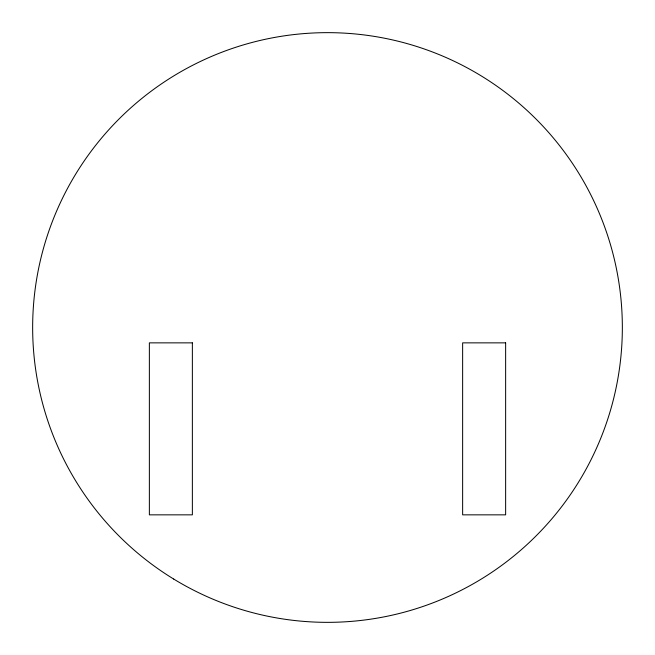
<?xml version="1.0" encoding="UTF-8"?>
<svg xmlns="http://www.w3.org/2000/svg" width="655" height="655" viewBox="0 0 655 655"><rect width="100%" height="100%" fill="white"/><g stroke="black" fill="none" stroke-linecap="round" stroke-linejoin="round"><path stroke-width="0.98" d="M192.365 342.86L149.365 342.86L149.365 514.846L192.365 514.846L192.365 342.86M505.635 342.86L462.635 342.86L462.635 514.846L505.635 514.846L505.635 342.86M173.69 579.045A294.84 294.84 0 0 0 622.25 334.934A294.84 294.84 0 0 0 186.56 68.521A294.84 294.84 0 0 0 173.69 579.045"/></g></svg>
